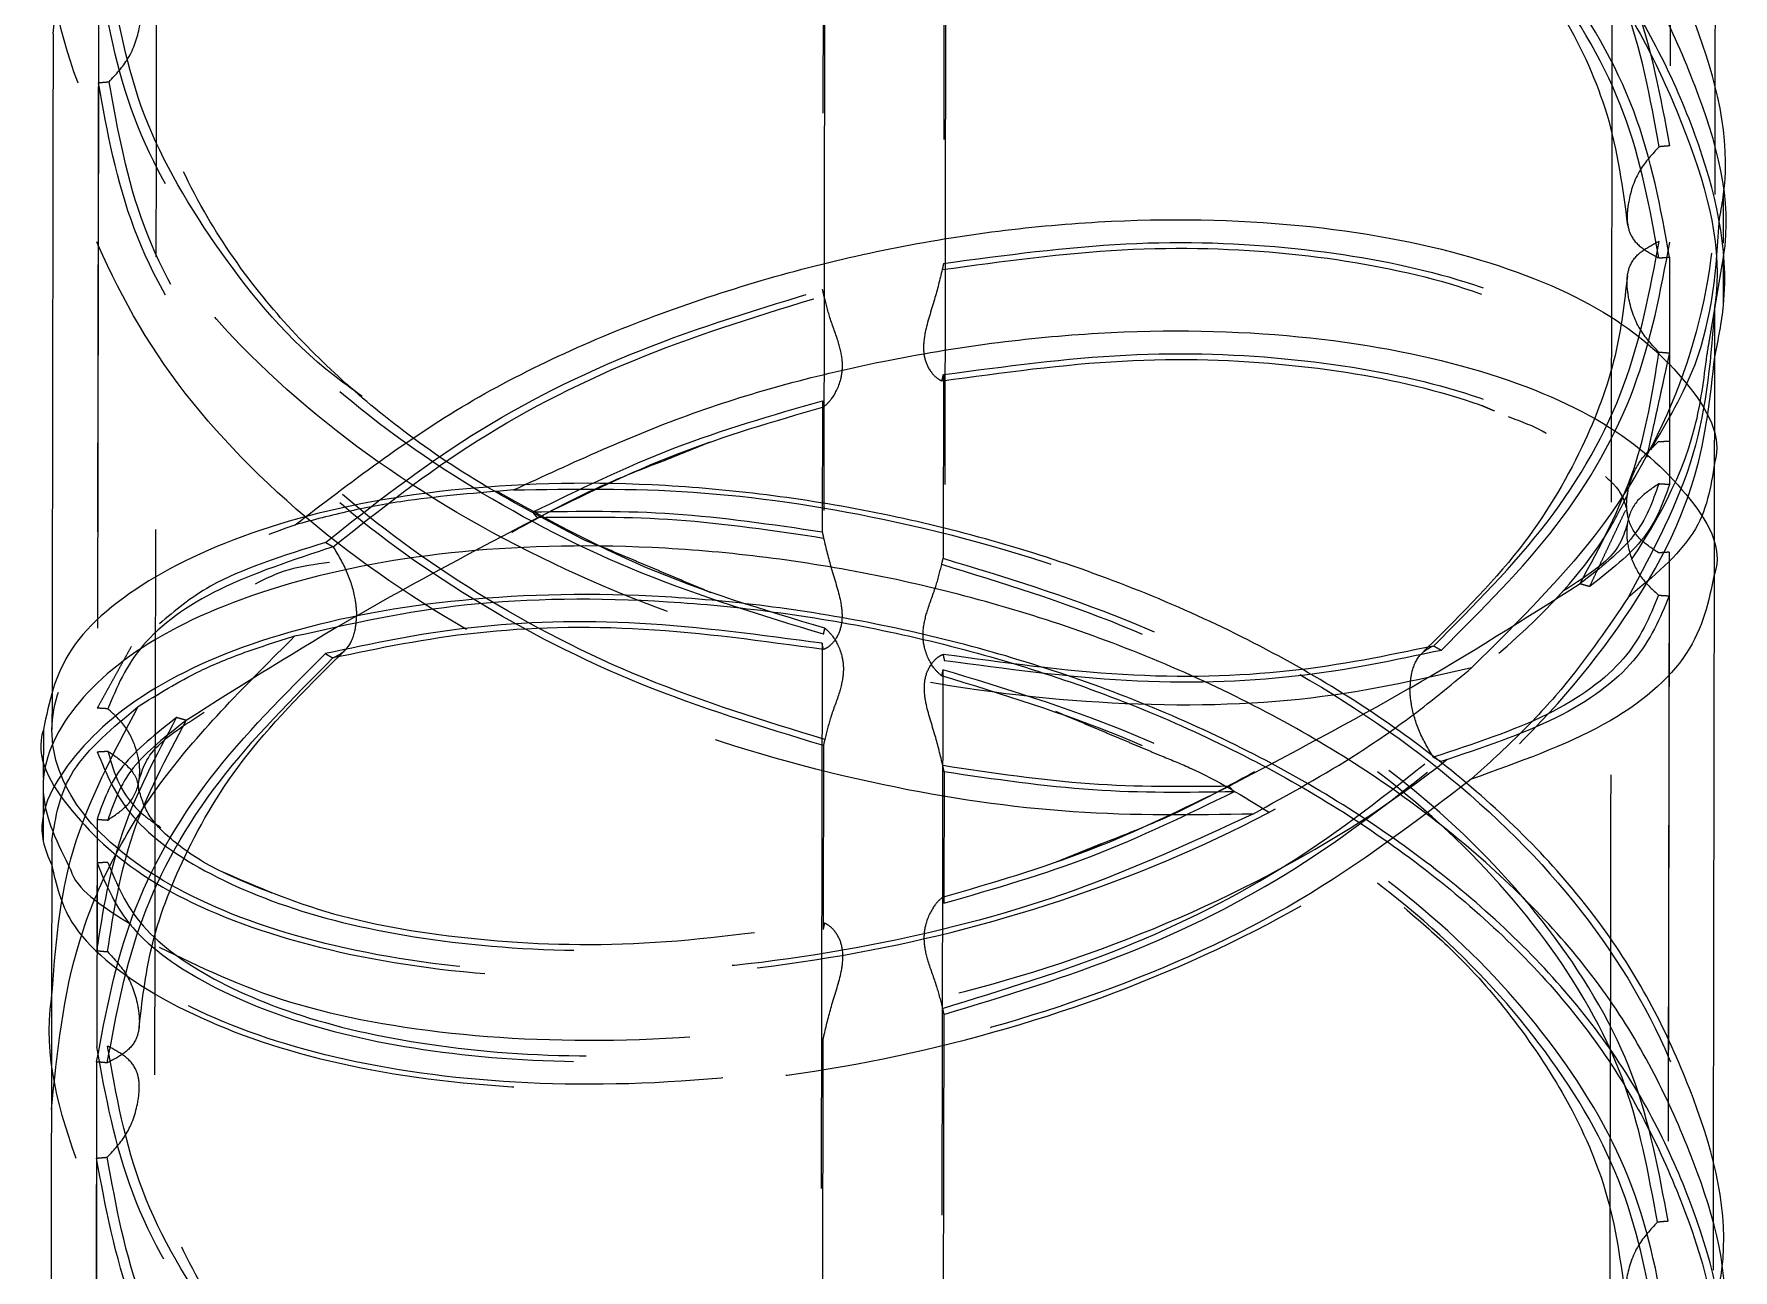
# Model space of a CAD drawing. Header units: millimetres. Extents: x 11 to 421, y 5 to 275.
# Drawn here: x 154.233 to 158.188, y 88.009 to 90.887 of the extents above; entities that cross this region are included whole.
import ezdxf

# ---------------------------------------------------------------- set-up
doc = ezdxf.new("R2010")
doc.units = ezdxf.units.MM
doc.linetypes.add('HIDDEN', pattern=[1.905, 1.27, -0.635])

msp = doc.modelspace()

# ---------------------------------------------------------------- linework, layer by layer
at = {"color": 7, "linetype": 'HIDDEN', "lineweight": 0}
for p, q in [((158.0437, 92.1846), (158.0412, 90.6265)), ((158.0438, 92.083), (158.0411, 90.4025)), ((156.0715, 91.9725), (156.0687, 90.292)), ((156.3528, 91.911), (156.3503, 90.3529)), ((156.355, 91.1081), (156.3522, 89.4276)), ((156.0734, 91.0472), (156.0709, 89.4891)), ((154.3826, 90.9976), (154.3799, 89.3171)), ((154.3825, 90.7736), (154.38, 89.2155)), ((158.0408, 90.3675), (158.0401, 89.9392)), ((158.0407, 90.1435), (158.0402, 89.8376)), ((156.3499, 90.0939), (156.3492, 89.6656)), ((156.0683, 90.033), (156.0678, 89.7271)), ((158.0396, 89.6802), (158.0371, 88.1221)), ((158.0397, 89.5786), (158.037, 87.8981)), ((156.0674, 89.4681), (156.0646, 87.7876)), ((156.3487, 89.4066), (156.3462, 87.8485)), ((156.0704, 89.23), (156.0697, 88.8018)), ((156.3518, 89.1685), (156.3513, 88.8627)), ((154.3794, 89.0581), (154.3789, 88.7522)), ((154.3795, 88.9565), (154.3788, 88.5282)), ((156.3509, 88.6037), (156.3481, 86.9231)), ((156.0693, 88.5428), (156.0668, 86.9846)), ((154.3785, 88.4932), (154.3758, 86.8127)), ((154.3784, 88.2692), (154.3759, 86.711))]:
    msp.add_line(p, q, dxfattribs=at)
for points in [[(154.4706, 61.7929), (154.5338, 100.5951)], [(157.9221, 100.5916), (157.8589, 61.7894)], [(154.3825, 90.7736), (154.4073, 90.7757)], [(158.0412, 90.6265), (158.0164, 90.6244)], [(156.3503, 90.3529), (156.3471, 90.3383)], [(158.0159, 90.3654), (158.0408, 90.3675)], [(158.1379, 90.2), (158.1659, 90.3664)], [(156.0719, 90.2779), (156.0687, 90.292)], [(157.9878, 89.9016), (158.0407, 90.1435)], [(158.0407, 90.1435), (158.0158, 90.1456)], [(156.3467, 90.0793), (156.3499, 90.0939)], [(156.0683, 90.033), (156.0715, 90.0189)], [(157.6024, 90.0224), (157.6326, 90.0096)], [(155.7003, 89.8941), (155.8053, 89.9366)], [(158.0152, 89.9377), (158.0401, 89.9392)], [(158.0402, 89.8376), (158.0153, 89.8392)], [(155.4047, 89.7605), (155.3936, 89.7735)], [(157.8548, 89.6007), (157.9384, 89.7783)], [(156.0678, 89.7271), (156.071, 89.7125)], [(154.9115, 89.7031), (154.9291, 89.6929)], [(155.809, 89.5858), (155.5646, 89.6887)], [(158.0396, 89.6802), (158.0148, 89.6787)], [(156.346, 89.6516), (156.3492, 89.6656)], [(157.8324, 89.6071), (157.8548, 89.6007)], [(158.0149, 89.5802), (158.0397, 89.5786)], [(156.0709, 89.4891), (156.074, 89.5031)], [(154.4594, 89.461), (154.3799, 89.3171)], [(154.911, 89.4441), (154.9287, 89.4339)], [(156.0706, 89.4535), (156.0674, 89.4681)], [(156.349, 89.4422), (156.3522, 89.4276)], [(157.5086, 89.4516), (157.4909, 89.4618)], [(156.3487, 89.4066), (156.3456, 89.3925)], [(154.2746, 89.3234), (154.2745, 89.2671)], [(154.4047, 89.3155), (154.3799, 89.3171)], [(154.5872, 89.2886), (154.5648, 89.295)], [(156.6106, 89.3099), (156.855, 89.2069)], [(156.0736, 89.2441), (156.0704, 89.23)], [(154.38, 89.2155), (154.4048, 89.217)], [(157.5081, 89.1926), (157.4905, 89.2028)], [(156.3518, 89.1685), (156.3486, 89.1832)], [(157.0149, 89.1352), (157.026, 89.1222)], [(154.3794, 89.0581), (154.4043, 89.0565)], [(156.7193, 89.0016), (156.6143, 88.9591)], [(154.4044, 88.958), (154.3795, 88.9565)], [(156.3513, 88.8627), (156.3481, 88.8768)], [(156.0729, 88.8164), (156.0697, 88.8018)], [(154.3789, 88.7522), (154.4038, 88.75)], [(156.3477, 88.6177), (156.3509, 88.6037)], [(156.0693, 88.5428), (156.0725, 88.5574)], [(154.4033, 88.491), (154.3785, 88.4932)], [(154.3784, 88.2692), (154.4032, 88.2713)], [(158.0371, 88.1221), (158.0123, 88.12)]]:
    msp.add_open_spline(points, degree=1, dxfattribs=at)
at = {"color": 7, "linetype": 'Continuous', "lineweight": 15}
for points, knots in [([(158.157, 90.4576), (158.1605, 90.4766), (158.1888, 90.6278), (158.1138, 90.9154), (157.9265, 91.2952), (157.6097, 91.6368), (157.2012, 91.9232), (156.7243, 92.1423), (156.2127, 92.2862), (155.701, 92.3522), (155.2244, 92.3428), (154.8144, 92.2659), (154.5023, 92.1337), (154.2976, 91.9628), (154.2718, 91.8355), (154.259, 91.772)], [0, 0, 0, 0, 0.011837, 0.094219, 0.176597, 0.258972, 0.341347, 0.423725, 0.506107, 0.588497, 0.670896, 0.753306, 0.835717, 0.918116, 1, 1, 1, 1]), ([(158.1659, 90.3664), (158.166, 90.3672), (158.1886, 90.5003), (158.1113, 90.7696), (157.9269, 91.1493), (157.6094, 91.491), (157.201, 91.7774), (156.724, 91.9965), (156.2125, 92.1404), (155.7008, 92.2064), (155.224, 92.197), (154.8147, 92.1201), (154.5, 91.9879), (154.3048, 91.8169), (154.2305, 91.6272), (154.292, 91.5052), (154.3219, 91.4457)], [0, 0, 0, 0, 0.0004684, 0.0776356, 0.1547983, 0.2319586, 0.3091191, 0.3862818, 0.4634489, 0.5406227, 0.6178053, 0.694999, 0.7721926, 0.8493752, 0.926549, 1, 1, 1, 1]), ([(158.1459, 90.1355), (158.154, 90.1755), (158.1889, 90.3476), (158.1153, 90.6563), (157.9256, 91.0362), (157.6095, 91.3778), (157.2007, 91.6642), (156.7239, 91.8833), (156.2123, 92.0272), (155.7007, 92.0932), (155.2237, 92.0838), (154.8148, 92.0069), (154.4986, 91.8746), (154.309, 91.7038), (154.2353, 91.5557), (154.2701, 91.4744), (154.2781, 91.4557)], [0, 0, 0, 0, 0.024014, 0.10337, 0.182721, 0.262069, 0.341418, 0.420769, 0.500125, 0.579487, 0.658859, 0.738241, 0.817624, 0.896996, 0.976358, 1, 1, 1, 1]), ([(154.8444, 91.9895), (154.9729, 92.0184), (155.2297, 92.0761), (155.707, 92.0812), (156.212, 92.0157), (156.7187, 91.872), (157.1906, 91.6541), (157.595, 91.3695), (157.9088, 91.0303), (158.0929, 90.6534), (158.1655, 90.3865), (158.146, 90.2546), (158.1459, 90.2541)], [0, 0, 0, 0, 0.111097, 0.222177, 0.333245, 0.444304, 0.555356, 0.666404, 0.777453, 0.888505, 0.999563, 1, 1, 1, 1]), ([(154.2774, 90.887), (154.2906, 91.0187), (154.3171, 91.2827), (154.5147, 91.6625), (154.7345, 91.8805), (154.8444, 91.9895)], [0, 0, 0, 0, 0.332419, 0.666186, 1, 1, 1, 1]), ([(158.1664, 90.3998), (158.1664, 90.4187), (158.1664, 90.4564), (158.1665, 90.4941), (158.1665, 90.513)], [0, 0, 0, 0, 0.499989, 1, 1, 1, 1]), ([(154.8407, 89.7441), (154.9693, 89.8426), (155.2264, 90.0396), (155.704, 90.2534), (156.2094, 90.3966), (156.7164, 90.4616), (157.1887, 90.4523), (157.5933, 90.3763), (157.9075, 90.2457), (158.0919, 90.0774), (158.1648, 89.95), (158.1454, 89.8878), (158.1453, 89.8876)], [0, 0, 0, 0, 0.1111, 0.222183, 0.333254, 0.444315, 0.55537, 0.666421, 0.777473, 0.888528, 0.999589, 1, 1, 1, 1]), ([(158.1661, 90.2541), (158.1661, 90.2729), (158.1662, 90.3106), (158.1663, 90.3484), (158.1663, 90.3672)], [0, 0, 0, 0, 0.499989, 1, 1, 1, 1]), ([(155.3492, 89.8253), (155.4867, 89.8888), (155.7617, 90.0158), (156.2301, 90.1393), (156.7157, 90.2028), (157.1883, 90.1932), (157.5928, 90.1173), (157.9074, 89.9867), (158.0903, 89.8184), (158.167, 89.6909), (158.1449, 89.6288), (158.1448, 89.6286)], [0, 0, 0, 0, 0.11337, 0.226694, 0.3555, 0.484299, 0.613094, 0.741889, 0.870688, 0.999495, 1, 1, 1, 1]), ([(158.1529, 87.9531), (158.1564, 87.9721), (158.1847, 88.1234), (158.1097, 88.411), (157.9224, 88.7907), (157.6057, 89.1324), (157.1971, 89.4188), (156.7202, 89.6379), (156.2087, 89.7818), (155.697, 89.8478), (155.2203, 89.8384), (154.8103, 89.7615), (154.4982, 89.6293), (154.2935, 89.4584), (154.2678, 89.3311), (154.2549, 89.2676)], [0, 0, 0, 0, 0.011837, 0.094219, 0.176597, 0.258972, 0.341347, 0.423725, 0.506107, 0.588497, 0.670896, 0.753306, 0.835717, 0.918116, 1, 1, 1, 1]), ([(155.5646, 89.6887), (155.5411, 89.6972), (155.5169, 89.706), (155.4954, 89.7181), (155.4947, 89.7185)], [0, 0, 0, 0, 0.968172, 1, 1, 1, 1]), ([(158.1618, 87.8619), (158.1619, 87.8627), (158.1844, 87.9959), (158.1072, 88.2652), (157.9228, 88.6449), (157.6053, 88.9866), (157.1969, 89.273), (156.72, 89.4921), (156.2084, 89.636), (155.6968, 89.7019), (155.2199, 89.6926), (154.8106, 89.6157), (154.4959, 89.4834), (154.3007, 89.3125), (154.2265, 89.1228), (154.2879, 89.0008), (154.3179, 88.9413)], [0, 0, 0, 0, 0.000473, 0.07764, 0.154802, 0.231962, 0.309122, 0.386285, 0.463452, 0.540625, 0.617807, 0.695, 0.772194, 0.849376, 0.926549, 1, 1, 1, 1]), ([(154.9209, 89.6566), (154.8876, 89.6518), (154.8181, 89.6417), (154.7716, 89.6183), (154.7474, 89.6061)], [0, 0, 0, 0, 0.478378, 1, 1, 1, 1]), ([(158.1418, 87.6311), (158.1499, 87.671), (158.1849, 87.8432), (158.1112, 88.1519), (157.9215, 88.5318), (157.6054, 88.8734), (157.1966, 89.1598), (156.7198, 89.3789), (156.2082, 89.5228), (155.6966, 89.5887), (155.2196, 89.5794), (154.8107, 89.5025), (154.4945, 89.3702), (154.3049, 89.1994), (154.2313, 89.0513), (154.266, 88.97), (154.274, 88.9513)], [0, 0, 0, 0, 0.024014, 0.10337, 0.182721, 0.262069, 0.341418, 0.420769, 0.500125, 0.579487, 0.658859, 0.738242, 0.817624, 0.896996, 0.976358, 1, 1, 1, 1]), ([(154.8403, 89.4851), (154.9688, 89.514), (155.2257, 89.5717), (155.7029, 89.5768), (156.2079, 89.5113), (156.7146, 89.3676), (157.1865, 89.1497), (157.5909, 88.8651), (157.9047, 88.5259), (158.0888, 88.1489), (158.1614, 87.8822), (158.1419, 87.7502), (158.1418, 87.7496)], [0, 0, 0, 0, 0.111097, 0.222177, 0.333245, 0.444304, 0.555356, 0.666404, 0.777453, 0.888505, 0.999563, 1, 1, 1, 1]), ([(154.2733, 88.3826), (154.2865, 88.5143), (154.313, 88.7783), (154.5106, 89.158), (154.7304, 89.3761), (154.8403, 89.4851)], [0, 0, 0, 0, 0.3324189, 0.6661852, 1, 1, 1, 1]), ([(154.4752, 89.3208), (154.521, 89.3494), (154.5943, 89.3953), (154.7219, 89.4483), (154.8008, 89.4728), (154.8403, 89.4851)], [0, 0, 0, 0, 0.453025, 0.7254955, 1, 1, 1, 1]), ([(154.2737, 88.6416), (154.2825, 88.7579), (154.3, 88.9911), (154.4167, 89.2107), (154.4752, 89.3208)], [0, 0, 0, 0, 0.49878, 1, 1, 1, 1]), ([(154.2743, 89.0081), (154.283, 89.0635), (154.3003, 89.1745), (154.4168, 89.272), (154.4752, 89.3208)], [0, 0, 0, 0, 0.498779, 1, 1, 1, 1]), ([(154.2543, 89.1214), (154.2542, 89.1025), (154.2542, 89.0648), (154.2541, 89.027), (154.2541, 89.0082)], [0, 0, 0, 0, 0.500011, 1, 1, 1, 1]), ([(154.2735, 88.6416), (154.2734, 88.5984), (154.2733, 88.5121), (154.2731, 88.4258), (154.2731, 88.3826)], [0, 0, 0, 0, 0.500103, 1, 1, 1, 1])]:
    msp.add_open_spline(points, degree=3, knots=knots, dxfattribs=at)
at = {"color": 7, "linetype": 'HIDDEN', "lineweight": 0}
for points, knots in [([(155.3533, 92.3297), (155.4907, 92.332), (155.7654, 92.3364), (156.2336, 92.268), (156.7189, 92.1312), (157.1909, 91.9131), (157.596, 91.6285), (157.9069, 91.2894), (158.1021, 90.912), (158.1691, 90.5144), (158.1008, 90.118), (157.9105, 89.7376), (157.6897, 89.5196), (157.5793, 89.4106)], [0, 0, 0, 0, 0.081797, 0.163561, 0.256495, 0.349423, 0.44235, 0.535276, 0.628205, 0.721139, 0.814081, 0.907034, 1, 1, 1, 1]), ([(158.0412, 90.6265), (158.0203, 90.7409), (157.9785, 90.9695), (157.7904, 91.2929), (157.5221, 91.5858), (157.1789, 91.8355), (156.7831, 92.039), (156.4966, 92.1263), (156.3533, 92.1701)], [0, 0, 0, 0, 0.1667457, 0.3333968, 0.5000001, 0.6666032, 0.8332546, 1, 1, 1, 1]), ([(158.0164, 90.6244), (157.9958, 90.7378), (157.9547, 90.9644), (157.7691, 91.285), (157.5042, 91.5755), (157.1654, 91.8233), (156.7745, 92.0254), (156.4916, 92.1124), (156.3501, 92.156)], [0, 0, 0, 0, 0.166745, 0.333396, 0.5, 0.666604, 0.833255, 1, 1, 1, 1]), ([(158.0159, 90.3654), (157.9954, 90.4788), (157.9543, 90.7054), (157.7687, 91.026), (157.5038, 91.3165), (157.165, 91.5643), (156.7741, 91.7664), (156.4912, 91.8534), (156.3496, 91.897)], [0, 0, 0, 0, 0.166745, 0.333396, 0.5, 0.666604, 0.833255, 1, 1, 1, 1]), ([(158.0408, 90.3675), (158.0199, 90.4819), (157.978, 90.7105), (157.79, 91.0339), (157.5216, 91.3268), (157.1785, 91.5765), (156.7827, 91.7799), (156.4961, 91.8673), (156.3528, 91.911)], [0, 0, 0, 0, 0.166746, 0.333397, 0.5, 0.666603, 0.833254, 1, 1, 1, 1]), ([(157.4271, 91.3569), (157.4613, 91.3276), (157.5504, 91.2513), (157.6781, 91.1073), (157.8071, 90.9179), (157.9101, 90.6914), (157.9314, 90.5276), (157.9427, 90.4407)], [0, 0, 0, 0, 0.109408, 0.284952, 0.492621, 0.7308, 1, 1, 1, 1]), ([(157.5793, 89.4106), (157.4508, 89.3817), (157.1939, 89.324), (156.7167, 89.3189), (156.2117, 89.3844), (155.705, 89.5281), (155.2331, 89.746), (154.8287, 90.0306), (154.5149, 90.3698), (154.3308, 90.7467), (154.2582, 91.0136), (154.2777, 91.1455), (154.2778, 91.146)], [0, 0, 0, 0, 0.111097, 0.222177, 0.333245, 0.444304, 0.555356, 0.666404, 0.777453, 0.888505, 0.999563, 1, 1, 1, 1]), ([(156.0709, 89.4891), (155.9275, 89.5328), (155.641, 89.6202), (155.2452, 89.8236), (154.902, 90.0733), (154.6337, 90.3662), (154.4456, 90.6896), (154.4038, 90.9182), (154.3829, 91.0326)], [0, 0, 0, 0, 0.166746, 0.333397, 0.5, 0.666603, 0.833255, 1, 1, 1, 1]), ([(154.4073, 90.7757), (154.4234, 90.7929), (154.458, 90.83), (154.4788, 90.8949), (154.4839, 90.9485), (154.4741, 90.9862), (154.4495, 91.0125), (154.421, 91.0277), (154.4077, 91.0347)], [0, 0, 0, 0, 0.192997, 0.414918, 0.550735, 0.687188, 0.854969, 1, 1, 1, 1]), ([(154.9966, 90.0432), (154.9748, 90.0588), (154.8397, 90.1559), (154.6586, 90.3765), (154.4685, 90.6941), (154.428, 90.9211), (154.4077, 91.0347)], [0, 0, 0, 0, 0.0602101, 0.3733552, 0.6865896, 1, 1, 1, 1]), ([(155.4947, 89.7185), (155.4093, 89.7636), (155.2496, 89.8481), (155.0525, 89.9893), (154.8892, 90.1338), (154.745, 90.2925), (154.6168, 90.4823), (154.5136, 90.7086), (154.4922, 90.8725), (154.4809, 90.9594)], [0, 0, 0, 0, 0.14987, 0.280372, 0.392349, 0.512123, 0.653815, 0.816325, 1, 1, 1, 1]), ([(157.0704, 89.0704), (156.933, 89.0681), (156.6582, 89.0637), (156.1901, 89.1321), (155.7048, 89.2689), (155.2325, 89.487), (154.8284, 89.7716), (154.5141, 90.1108), (154.3316, 90.4876), (154.2551, 90.7547), (154.2773, 90.8865), (154.2774, 90.887)], [0, 0, 0, 0, 0.11337, 0.226694, 0.3555, 0.484299, 0.613094, 0.74189, 0.870688, 0.999495, 1, 1, 1, 1]), ([(156.0704, 89.23), (155.9271, 89.2738), (155.6406, 89.3612), (155.2448, 89.5646), (154.9016, 89.8143), (154.6333, 90.1072), (154.4452, 90.4306), (154.4034, 90.6592), (154.3825, 90.7736)], [0, 0, 0, 0, 0.166746, 0.333397, 0.5, 0.666603, 0.833254, 1, 1, 1, 1]), ([(156.0736, 89.2441), (155.9321, 89.2877), (155.6492, 89.3747), (155.2583, 89.5768), (154.9194, 89.8246), (154.6546, 90.1151), (154.469, 90.4357), (154.4279, 90.6623), (154.4073, 90.7757)], [0, 0, 0, 0, 0.1667448, 0.3333963, 0.5, 0.6666037, 0.8332549, 1, 1, 1, 1]), ([(158.0164, 90.6244), (158.0003, 90.6072), (157.9657, 90.5701), (157.9449, 90.5052), (157.9398, 90.4516), (157.9496, 90.4139), (157.9742, 90.3876), (158.0027, 90.3725), (158.0159, 90.3654)], [0, 0, 0, 0, 0.192997, 0.414917, 0.550735, 0.687188, 0.854968, 1, 1, 1, 1]), ([(157.9967, 89.9189), (158.0354, 89.9845), (158.1369, 90.1566), (158.1493, 90.3425), (158.157, 90.4576)], [0, 0, 0, 0, 0.3810895, 1, 1, 1, 1]), ([(156.3471, 90.3383), (156.4887, 90.3577), (156.7719, 90.3964), (157.1631, 90.3828), (157.5022, 90.3233), (157.7674, 90.2211), (157.9533, 90.089), (157.9946, 89.9881), (158.0152, 89.9377)], [0, 0, 0, 0, 0.166745, 0.333396, 0.5, 0.666604, 0.833255, 1, 1, 1, 1]), ([(156.3503, 90.3529), (156.4937, 90.3721), (156.7804, 90.4104), (157.1766, 90.3952), (157.52, 90.3336), (157.7887, 90.2288), (157.977, 90.0937), (158.0191, 89.9907), (158.0401, 89.9392)], [0, 0, 0, 0, 0.166746, 0.333397, 0.5, 0.666603, 0.833254, 1, 1, 1, 1]), ([(157.4909, 89.4618), (157.5845, 89.5556), (157.7718, 89.743), (157.9535, 90.0656), (157.9953, 90.2916), (158.0163, 90.4047)], [0, 0, 0, 0, 0.333482, 0.666784, 1, 1, 1, 1]), ([(157.5086, 89.4516), (157.6034, 89.5461), (157.7931, 89.735), (157.9773, 90.0604), (158.0198, 90.2885), (158.0411, 90.4025)], [0, 0, 0, 0, 0.333483, 0.666784, 1, 1, 1, 1]), ([(158.0158, 90.1456), (157.9998, 90.1629), (157.9653, 90.2001), (157.9447, 90.2651), (157.9397, 90.3188), (157.9497, 90.3564), (157.9744, 90.3825), (158.003, 90.3976), (158.0163, 90.4047)], [0, 0, 0, 0, 0.192993, 0.415242, 0.55103, 0.687443, 0.854991, 1, 1, 1, 1]), ([(156.3471, 90.3383), (156.3414, 90.315), (156.3293, 90.2649), (156.307, 90.2009), (156.3015, 90.1475), (156.3122, 90.1093), (156.3333, 90.0851), (156.3425, 90.0811), (156.3467, 90.0793)], [0, 0, 0, 0, 0.192995, 0.414918, 0.550729, 0.687182, 0.854969, 1, 1, 1, 1]), ([(157.9424, 90.3239), (157.9353, 90.2622), (157.9199, 90.1288), (157.8391, 89.9134), (157.6966, 89.6743), (157.5423, 89.5222), (157.4605, 89.4415)], [0, 0, 0, 0, 0.200739, 0.433698, 0.699689, 1, 1, 1, 1]), ([(154.9115, 89.7031), (155.0207, 89.7893), (155.2393, 89.9615), (155.6396, 90.1616), (155.9257, 90.2486), (156.0687, 90.292)], [0, 0, 0, 0, 0.333483, 0.666784, 1, 1, 1, 1]), ([(154.9291, 89.6929), (155.037, 89.7783), (155.2528, 89.9493), (155.6482, 90.148), (155.9307, 90.2346), (156.0719, 90.2779)], [0, 0, 0, 0, 0.333483, 0.666784, 1, 1, 1, 1]), ([(156.0715, 90.0189), (156.0771, 90.0237), (156.0893, 90.0338), (156.1116, 90.0739), (156.1171, 90.1215), (156.1063, 90.1711), (156.0853, 90.2239), (156.0761, 90.2608), (156.0719, 90.2779)], [0, 0, 0, 0, 0.19299, 0.415247, 0.551029, 0.68745, 0.854995, 1, 1, 1, 1]), ([(158.1459, 90.2541), (158.1371, 90.1378), (158.1196, 89.9046), (158.0029, 89.685), (157.9444, 89.5749)], [0, 0, 0, 0, 0.49878, 1, 1, 1, 1]), ([(154.274, 88.9513), (154.2842, 88.9066), (154.309, 88.7981), (154.5, 88.6442), (154.8105, 88.5111), (155.2212, 88.4333), (155.6979, 88.4228), (156.2099, 88.4876), (156.722, 88.6303), (157.1989, 88.8484), (157.6097, 89.1341), (157.9203, 89.4754), (158.1111, 89.8163), (158.1358, 90.0425), (158.1459, 90.1355)], [0, 0, 0, 0, 0.061583, 0.149294, 0.237003, 0.324711, 0.412422, 0.500138, 0.587861, 0.675595, 0.763341, 0.851087, 0.938821, 1, 1, 1, 1]), ([(154.5241, 88.7605), (154.6184, 88.7147), (154.8094, 88.6218), (155.2226, 88.547), (155.6978, 88.5358), (156.2102, 88.6008), (156.7222, 88.7435), (157.1989, 88.9617), (157.6104, 89.2473), (157.9186, 89.5888), (158.097, 89.8939), (158.1206, 90.0828), (158.1276, 90.1387)], [0, 0, 0, 0, 0.103827, 0.210233, 0.316642, 0.423058, 0.529482, 0.635919, 0.742371, 0.848823, 0.95526, 1, 1, 1, 1]), ([(156.3467, 90.0793), (156.4883, 90.0987), (156.7714, 90.1374), (157.1626, 90.1238), (157.5018, 90.0643), (157.767, 89.9621), (157.9529, 89.83), (157.9942, 89.7291), (158.0148, 89.6787)], [0, 0, 0, 0, 0.166745, 0.333396, 0.5, 0.666604, 0.833255, 1, 1, 1, 1]), ([(156.3499, 90.0939), (156.4933, 90.1131), (156.78, 90.1514), (157.1761, 90.1362), (157.5196, 90.0746), (157.7882, 89.9698), (157.9766, 89.8347), (158.0186, 89.7317), (158.0396, 89.6802)], [0, 0, 0, 0, 0.166745, 0.333397, 0.5, 0.666603, 0.833254, 1, 1, 1, 1]), ([(157.8324, 89.6071), (157.8791, 89.6944), (157.9723, 89.8689), (158.0013, 90.0534), (158.0158, 90.1456)], [0, 0, 0, 0, 0.5004086, 1, 1, 1, 1]), ([(155.3936, 89.7735), (155.5017, 89.8262), (155.7176, 89.9316), (155.9515, 89.9992), (156.0683, 90.033)], [0, 0, 0, 0, 0.500411, 1, 1, 1, 1]), ([(155.4047, 89.7605), (155.5115, 89.8129), (155.7249, 89.9178), (155.956, 89.9852), (156.0715, 90.0189)], [0, 0, 0, 0, 0.500409, 1, 1, 1, 1]), ([(157.6649, 89.996), (157.6959, 89.9845), (157.7302, 89.972), (157.7516, 89.9584), (157.7536, 89.9572)], [0, 0, 0, 0, 0.9086465, 1, 1, 1, 1]), ([(158.0148, 89.6787), (157.9988, 89.6894), (157.9643, 89.7126), (157.9437, 89.7518), (157.9387, 89.7992), (157.9487, 89.8493), (157.9734, 89.9), (158.002, 89.9258), (158.0152, 89.9377)], [0, 0, 0, 0, 0.192995, 0.414918, 0.550729, 0.687182, 0.854969, 1, 1, 1, 1]), ([(155.3451, 89.7272), (155.4176, 89.7667), (155.5311, 89.8287), (155.6553, 89.8767), (155.7003, 89.8941)], [0, 0, 0, 0, 0.637923, 1, 1, 1, 1]), ([(158.1453, 89.8876), (158.1367, 89.8322), (158.1193, 89.7212), (158.0028, 89.6237), (157.9444, 89.5749)], [0, 0, 0, 0, 0.498845, 1, 1, 1, 1]), ([(158.0153, 89.8392), (158.0009, 89.7979), (157.9721, 89.7153), (157.879, 89.6432), (157.8324, 89.6071)], [0, 0, 0, 0, 0.499591, 1, 1, 1, 1]), ([(158.0402, 89.8376), (158.0255, 89.7955), (157.9962, 89.7112), (157.9019, 89.6375), (157.8548, 89.6007)], [0, 0, 0, 0, 0.49959, 1, 1, 1, 1]), ([(157.8913, 89.8567), (157.9002, 89.8483), (157.9324, 89.8184), (157.9383, 89.7892), (157.9426, 89.7682)], [0, 0, 0, 0, 0.279773, 1, 1, 1, 1]), ([(158.0153, 89.8392), (157.9993, 89.8285), (157.9647, 89.8054), (157.9439, 89.7662), (157.9387, 89.7188), (157.9486, 89.6686), (157.9732, 89.6179), (158.0017, 89.5922), (158.0149, 89.5802)], [0, 0, 0, 0, 0.192996, 0.415246, 0.551028, 0.68745, 0.854994, 1, 1, 1, 1]), ([(154.2549, 89.2676), (154.2548, 89.2672), (154.2324, 89.2041), (154.3098, 89.0742), (154.4946, 88.9032), (154.8125, 88.7701), (155.2212, 88.6923), (155.6984, 88.6818), (156.2105, 88.7465), (156.7219, 88.8894), (157.2013, 89.107), (157.6027, 89.3949), (157.8568, 89.6396), (157.9317, 89.7921), (157.9444, 89.8181)], [0, 0, 0, 0, 0.0006007, 0.0985246, 0.1964427, 0.2943581, 0.3922733, 0.4901914, 0.5881153, 0.6860475, 0.7839909, 0.8819484, 0.9799059, 1, 1, 1, 1]), ([(155.3492, 89.8253), (155.2659, 89.8184), (155.1325, 89.8074), (154.9657, 89.7771), (154.8825, 89.7551), (154.8407, 89.7441)], [0, 0, 0, 0, 0.453025, 0.725496, 1, 1, 1, 1]), ([(156.074, 89.5031), (155.9316, 89.5458), (155.6629, 89.6262), (155.4234, 89.7589), (155.3108, 89.8213)], [0, 0, 0, 0, 0.529825, 1, 1, 1, 1]), ([(155.3492, 89.8253), (155.4866, 89.8276), (155.7614, 89.832), (156.2295, 89.7636), (156.7149, 89.6268), (157.1869, 89.4086), (157.5919, 89.1241), (157.9028, 88.785), (158.098, 88.4076), (158.165, 88.01), (158.0967, 87.6135), (157.9064, 87.2332), (157.6856, 87.0152), (157.5752, 86.9062)], [0, 0, 0, 0, 0.081797, 0.163561, 0.256495, 0.349424, 0.44235, 0.535276, 0.628205, 0.721139, 0.814081, 0.907034, 1, 1, 1, 1]), ([(154.9834, 89.5318), (154.9837, 89.532), (155.12, 89.6107), (155.2625, 89.6857), (155.4047, 89.7605)], [0, 0, 0, 0, 0.002077, 1, 1, 1, 1]), ([(156.0678, 89.7271), (155.951, 89.7442), (155.7174, 89.7783), (155.5016, 89.7751), (155.3936, 89.7735)], [0, 0, 0, 0, 0.49959, 1, 1, 1, 1]), ([(156.071, 89.7125), (155.9556, 89.7297), (155.7246, 89.7642), (155.5114, 89.7617), (155.4047, 89.7605)], [0, 0, 0, 0, 0.4995914, 1, 1, 1, 1]), ([(157.0704, 89.0704), (156.9329, 89.0069), (156.6579, 88.8799), (156.1895, 88.7564), (155.7038, 88.6929), (155.2315, 88.7024), (154.8261, 88.7784), (154.5148, 88.9089), (154.3193, 89.0777), (154.252, 89.2666), (154.3199, 89.4543), (154.5099, 89.6259), (154.7304, 89.7047), (154.8407, 89.7441)], [0, 0, 0, 0, 0.081797, 0.16356, 0.256495, 0.349423, 0.44235, 0.535276, 0.628204, 0.721139, 0.814081, 0.907034, 1, 1, 1, 1]), ([(157.9425, 89.7481), (157.9344, 89.7198), (157.9204, 89.6715), (157.8287, 89.6125), (157.7908, 89.5881)], [0, 0, 0, 0, 0.587132, 1, 1, 1, 1]), ([(154.9291, 89.6929), (154.8356, 89.662), (154.6485, 89.6004), (154.4671, 89.4663), (154.4255, 89.3657), (154.4047, 89.3155)], [0, 0, 0, 0, 0.333483, 0.666784, 1, 1, 1, 1]), ([(154.9115, 89.7031), (154.8135, 89.6722), (154.6509, 89.6209), (154.5605, 89.5439), (154.5246, 89.5132)], [0, 0, 0, 0, 0.6021144, 1, 1, 1, 1]), ([(154.9291, 89.6929), (154.9408, 89.6732), (154.964, 89.6339), (154.9802, 89.5775), (154.9834, 89.5447), (154.9834, 89.5321), (154.9834, 89.5318)], [0, 0, 0, 0, 0.373017, 0.746052, 0.993396, 1, 1, 1, 1]), ([(156.071, 89.7125), (156.0766, 89.6892), (156.0887, 89.6391), (156.1108, 89.575), (156.1161, 89.5215), (156.1052, 89.4834), (156.084, 89.4592), (156.0748, 89.4553), (156.0706, 89.4535)], [0, 0, 0, 0, 0.192993, 0.415241, 0.551029, 0.687442, 0.854991, 1, 1, 1, 1]), ([(156.3456, 89.3925), (156.34, 89.3973), (156.3279, 89.4074), (156.3057, 89.4475), (156.3004, 89.4951), (156.3113, 89.5447), (156.3325, 89.5975), (156.3417, 89.6344), (156.346, 89.6516)], [0, 0, 0, 0, 0.19299, 0.414918, 0.550736, 0.687188, 0.854968, 1, 1, 1, 1]), ([(158.0123, 88.12), (157.9917, 88.2334), (157.9506, 88.46), (157.765, 88.7806), (157.5002, 89.0711), (157.1613, 89.3189), (156.7704, 89.521), (156.4875, 89.608), (156.346, 89.6516)], [0, 0, 0, 0, 0.166745, 0.333396, 0.5, 0.666604, 0.833255, 1, 1, 1, 1]), ([(158.0371, 88.1221), (158.0162, 88.2365), (157.9744, 88.4651), (157.7863, 88.7885), (157.518, 89.0814), (157.1748, 89.3311), (156.779, 89.5345), (156.4925, 89.6219), (156.3492, 89.6656)], [0, 0, 0, 0, 0.166745, 0.333397, 0.5, 0.666603, 0.833254, 1, 1, 1, 1]), ([(157.4362, 89.3639), (157.4365, 89.3641), (157.5728, 89.4427), (157.7027, 89.525), (157.8324, 89.6071)], [0, 0, 0, 0, 0.002077, 1, 1, 1, 1]), ([(158.1448, 89.6286), (158.1318, 89.5661), (158.1055, 89.4411), (157.9082, 89.2698), (157.6886, 89.191), (157.5789, 89.1516)], [0, 0, 0, 0, 0.332419, 0.666185, 1, 1, 1, 1]), ([(158.0149, 89.5802), (157.9941, 89.5299), (157.9525, 89.4294), (157.7711, 89.2953), (157.584, 89.2336), (157.4905, 89.2028)], [0, 0, 0, 0, 0.3332157, 0.6665174, 1, 1, 1, 1]), ([(158.0397, 89.5786), (158.0186, 89.5273), (157.9762, 89.4246), (157.7924, 89.2875), (157.6029, 89.2242), (157.5081, 89.1926)], [0, 0, 0, 0, 0.333216, 0.666517, 1, 1, 1, 1]), ([(157.9444, 89.5749), (157.8986, 89.5072), (157.8251, 89.3989), (157.6974, 89.2591), (157.6185, 89.1875), (157.5789, 89.1516)], [0, 0, 0, 0, 0.453025, 0.725496, 1, 1, 1, 1]), ([(154.9834, 89.5318), (154.9831, 89.5316), (154.8468, 89.4529), (154.7169, 89.3707), (154.5872, 89.2886)], [0, 0, 0, 0, 0.002077, 1, 1, 1, 1]), ([(156.0674, 89.4681), (155.9244, 89.4874), (155.6385, 89.5258), (155.2385, 89.514), (155.0202, 89.4674), (154.911, 89.4441)], [0, 0, 0, 0, 0.333216, 0.666517, 1, 1, 1, 1]), ([(154.9287, 89.4339), (154.9404, 89.44), (154.9637, 89.4523), (154.98, 89.4899), (154.9834, 89.5189), (154.9834, 89.5315), (154.9834, 89.5318)], [0, 0, 0, 0, 0.373034, 0.746058, 0.993396, 1, 1, 1, 1]), ([(156.0706, 89.4535), (155.9294, 89.473), (155.6471, 89.5119), (155.2521, 89.5015), (155.0365, 89.4564), (154.9287, 89.4339)], [0, 0, 0, 0, 0.333216, 0.666518, 1, 1, 1, 1]), ([(156.074, 89.5031), (156.0796, 89.4984), (156.0917, 89.4882), (156.1139, 89.4482), (156.1192, 89.4006), (156.1083, 89.351), (156.0871, 89.2982), (156.0779, 89.2613), (156.0736, 89.2441)], [0, 0, 0, 0, 0.192996, 0.414918, 0.550735, 0.687188, 0.854968, 1, 1, 1, 1]), ([(154.3785, 88.4932), (154.3998, 88.6072), (154.4423, 88.8353), (154.6265, 89.1606), (154.8162, 89.3496), (154.911, 89.4441)], [0, 0, 0, 0, 0.333216, 0.666517, 1, 1, 1, 1]), ([(154.4772, 88.5717), (154.4843, 88.6335), (154.4997, 88.7669), (154.5805, 88.9823), (154.723, 89.2214), (154.8773, 89.3735), (154.9591, 89.4541)], [0, 0, 0, 0, 0.200738, 0.433698, 0.699689, 1, 1, 1, 1]), ([(156.3486, 89.1832), (156.343, 89.2065), (156.3309, 89.2566), (156.3088, 89.3207), (156.3034, 89.3742), (156.3144, 89.4123), (156.3356, 89.4365), (156.3448, 89.4404), (156.349, 89.4422)], [0, 0, 0, 0, 0.192993, 0.415242, 0.55103, 0.687443, 0.854991, 1, 1, 1, 1]), ([(157.4909, 89.4618), (157.3831, 89.4393), (157.1675, 89.3941), (156.7725, 89.3838), (156.4902, 89.4227), (156.349, 89.4422)], [0, 0, 0, 0, 0.333482, 0.666784, 1, 1, 1, 1]), ([(157.5086, 89.4516), (157.3994, 89.4283), (157.1811, 89.3817), (156.7811, 89.3698), (156.4952, 89.4083), (156.3522, 89.4276)], [0, 0, 0, 0, 0.333483, 0.666784, 1, 1, 1, 1]), ([(157.4909, 89.4618), (157.4792, 89.4557), (157.4559, 89.4434), (157.4396, 89.4058), (157.4362, 89.3768), (157.4362, 89.3642), (157.4362, 89.3639)], [0, 0, 0, 0, 0.3730348, 0.7460572, 0.9933963, 1, 1, 1, 1]), ([(154.4033, 88.491), (154.4243, 88.604), (154.4661, 88.8301), (154.6478, 89.1527), (154.8351, 89.3401), (154.9287, 89.4339)], [0, 0, 0, 0, 0.333216, 0.666518, 1, 1, 1, 1]), ([(158.0367, 87.8631), (158.0158, 87.9774), (157.974, 88.2061), (157.7859, 88.5295), (157.5176, 88.8224), (157.1744, 89.0721), (156.7786, 89.2755), (156.4921, 89.3629), (156.3487, 89.4066)], [0, 0, 0, 0, 0.166745, 0.333397, 0.5, 0.666603, 0.833254, 1, 1, 1, 1]), ([(157.0704, 89.0704), (157.1538, 89.1163), (157.2873, 89.1898), (157.4542, 89.3069), (157.5375, 89.3759), (157.5793, 89.4106)], [0, 0, 0, 0, 0.453025, 0.725496, 1, 1, 1, 1]), ([(158.0118, 87.861), (157.9913, 87.9743), (157.9502, 88.201), (157.7646, 88.5216), (157.4997, 88.8121), (157.1609, 89.0599), (156.77, 89.262), (156.4871, 89.349), (156.3456, 89.3925)], [0, 0, 0, 0, 0.166745, 0.333397, 0.5, 0.666604, 0.833255, 1, 1, 1, 1]), ([(157.4362, 89.3639), (157.4359, 89.3637), (157.2996, 89.285), (157.1571, 89.21), (157.0149, 89.1352)], [0, 0, 0, 0, 0.002077, 1, 1, 1, 1]), ([(157.4905, 89.2028), (157.4788, 89.2225), (157.4556, 89.2617), (157.4394, 89.3182), (157.4362, 89.351), (157.4362, 89.3636), (157.4362, 89.3639)], [0, 0, 0, 0, 0.373017, 0.746052, 0.993396, 1, 1, 1, 1]), ([(154.3789, 88.7522), (154.3937, 88.8451), (154.4232, 89.0312), (154.5176, 89.207), (154.5648, 89.295)], [0, 0, 0, 0, 0.49959, 1, 1, 1, 1]), ([(154.5648, 89.295), (154.5177, 89.2581), (154.4234, 89.1845), (154.3941, 89.1002), (154.3794, 89.0581)], [0, 0, 0, 0, 0.500411, 1, 1, 1, 1]), ([(154.4038, 88.75), (154.4183, 88.8422), (154.4473, 89.0268), (154.5405, 89.2013), (154.5872, 89.2886)], [0, 0, 0, 0, 0.499591, 1, 1, 1, 1]), ([(154.4043, 89.0565), (154.4203, 89.0672), (154.4549, 89.0903), (154.4757, 89.1295), (154.4809, 89.1769), (154.471, 89.2271), (154.4464, 89.2778), (154.4179, 89.3035), (154.4047, 89.3155)], [0, 0, 0, 0, 0.19299, 0.415247, 0.551029, 0.68745, 0.854995, 1, 1, 1, 1]), ([(154.5872, 89.2886), (154.5406, 89.2525), (154.4475, 89.1804), (154.4187, 89.0978), (154.4043, 89.0565)], [0, 0, 0, 0, 0.500409, 1, 1, 1, 1]), ([(154.4771, 89.1476), (154.4852, 89.1759), (154.4992, 89.2242), (154.5909, 89.2832), (154.6288, 89.3076)], [0, 0, 0, 0, 0.587131, 1, 1, 1, 1]), ([(154.38, 89.2155), (154.401, 89.164), (154.443, 89.061), (154.6314, 88.9259), (154.9, 88.8211), (155.2434, 88.7595), (155.6396, 88.7443), (155.9263, 88.7826), (156.0697, 88.8018)], [0, 0, 0, 0, 0.166746, 0.333397, 0.5, 0.666603, 0.833254, 1, 1, 1, 1]), ([(154.4048, 89.217), (154.4206, 89.2061), (154.4546, 89.1826), (154.4745, 89.1523), (154.4761, 89.1269), (154.4764, 89.123)], [0, 0, 0, 0, 0.42468, 0.913018, 1, 1, 1, 1]), ([(154.4048, 89.217), (154.4193, 89.1652), (154.4372, 89.1016), (154.514, 89.0488), (154.5283, 89.039)], [0, 0, 0, 0, 0.813591, 1, 1, 1, 1]), ([(156.3477, 88.6177), (156.4889, 88.661), (156.7714, 88.7476), (157.1668, 88.9464), (157.3826, 89.1173), (157.4905, 89.2028)], [0, 0, 0, 0, 0.333216, 0.666517, 1, 1, 1, 1]), ([(156.855, 89.2069), (156.8778, 89.1977), (156.9687, 89.1609), (157.0488, 89.1114), (157.1088, 89.0744)], [0, 0, 0, 0, 0.2514061, 1, 1, 1, 1]), ([(157.0149, 89.1352), (156.9082, 89.134), (156.695, 89.1315), (156.464, 89.166), (156.3486, 89.1832)], [0, 0, 0, 0, 0.500409, 1, 1, 1, 1]), ([(156.3509, 88.6037), (156.4939, 88.6471), (156.78, 88.7341), (157.1803, 88.9342), (157.3989, 89.1064), (157.5081, 89.1926)], [0, 0, 0, 0, 0.333216, 0.666517, 1, 1, 1, 1]), ([(157.026, 89.1222), (156.918, 89.1206), (156.7022, 89.1174), (156.4686, 89.1515), (156.3518, 89.1685)], [0, 0, 0, 0, 0.50041, 1, 1, 1, 1]), ([(157.0745, 89.1685), (157.002, 89.129), (156.8885, 89.067), (156.7642, 89.019), (156.7193, 89.0016)], [0, 0, 0, 0, 0.637924, 1, 1, 1, 1]), ([(157.5789, 89.1516), (157.4503, 89.0531), (157.1932, 88.8561), (156.7156, 88.6423), (156.2102, 88.4991), (155.7032, 88.4341), (155.2309, 88.4434), (154.8263, 88.5194), (154.5121, 88.65), (154.3277, 88.8183), (154.2548, 88.9457), (154.2742, 89.0079), (154.2743, 89.0081)], [0, 0, 0, 0, 0.111097, 0.222177, 0.333245, 0.444304, 0.555356, 0.666404, 0.777453, 0.888505, 0.999563, 1, 1, 1, 1]), ([(154.787, 88.8861), (154.7466, 88.9021), (154.6554, 88.9383), (154.5624, 88.9994), (154.4954, 89.0643), (154.4831, 89.1064), (154.477, 89.1275)], [0, 0, 0, 0, 0.21011, 0.474461, 0.73758, 1, 1, 1, 1]), ([(156.3481, 88.8768), (156.4636, 88.9105), (156.6947, 88.9779), (156.9081, 89.0827), (157.0149, 89.1352)], [0, 0, 0, 0, 0.499591, 1, 1, 1, 1]), ([(156.3513, 88.8627), (156.4681, 88.8965), (156.702, 88.9641), (156.9179, 89.0695), (157.026, 89.1222)], [0, 0, 0, 0, 0.49959, 1, 1, 1, 1]), ([(154.3179, 88.9413), (154.3189, 88.9383), (154.3346, 88.8908), (154.3988, 88.8508), (154.4589, 88.8134)], [0, 0, 0, 0, 0.063926, 1, 1, 1, 1]), ([(154.3795, 88.9565), (154.4005, 88.905), (154.4426, 88.802), (154.6309, 88.6669), (154.8996, 88.5621), (155.243, 88.5005), (155.6392, 88.4853), (155.9259, 88.5236), (156.0693, 88.5428)], [0, 0, 0, 0, 0.166745, 0.333397, 0.5, 0.666603, 0.833254, 1, 1, 1, 1]), ([(154.4044, 88.958), (154.425, 88.9076), (154.4663, 88.8067), (154.6522, 88.6746), (154.9174, 88.5724), (155.2565, 88.5129), (155.6477, 88.4992), (155.9309, 88.538), (156.0725, 88.5574)], [0, 0, 0, 0, 0.166745, 0.333396, 0.5, 0.666604, 0.833255, 1, 1, 1, 1]), ([(154.666, 88.9385), (154.7488, 88.9024), (154.9143, 88.83), (155.2579, 88.7722), (155.6479, 88.7582), (155.9312, 88.797), (156.0729, 88.8164)], [0, 0, 0, 0, 0.24985, 0.499806, 0.749833, 1, 1, 1, 1]), ([(156.3481, 88.8768), (156.3425, 88.872), (156.3303, 88.8619), (156.308, 88.8218), (156.3025, 88.7742), (156.3133, 88.7246), (156.3343, 88.6718), (156.3435, 88.6349), (156.3477, 88.6177)], [0, 0, 0, 0, 0.192996, 0.415246, 0.551028, 0.68745, 0.854994, 1, 1, 1, 1]), ([(157.423, 88.8525), (157.4572, 88.8232), (157.5463, 88.7469), (157.674, 88.6029), (157.803, 88.4135), (157.906, 88.187), (157.9273, 88.0232), (157.9387, 87.9363)], [0, 0, 0, 0, 0.109408, 0.284952, 0.492621, 0.730801, 1, 1, 1, 1]), ([(156.0725, 88.5574), (156.0781, 88.5807), (156.0903, 88.6307), (156.1126, 88.6948), (156.1181, 88.7482), (156.1074, 88.7864), (156.0863, 88.8106), (156.0771, 88.8146), (156.0729, 88.8164)], [0, 0, 0, 0, 0.192995, 0.414918, 0.550729, 0.687182, 0.854969, 1, 1, 1, 1]), ([(154.4038, 88.75), (154.4198, 88.7328), (154.4543, 88.6956), (154.4749, 88.6306), (154.4799, 88.5769), (154.4699, 88.5393), (154.4452, 88.5131), (154.4166, 88.498), (154.4033, 88.491)], [0, 0, 0, 0, 0.192993, 0.415241, 0.551029, 0.687442, 0.854991, 1, 1, 1, 1]), ([(157.5752, 86.9062), (157.4467, 86.8773), (157.1899, 86.8196), (156.7126, 86.8145), (156.2076, 86.88), (155.7009, 87.0237), (155.229, 87.2416), (154.8246, 87.5262), (154.5108, 87.8654), (154.3267, 88.2423), (154.2541, 88.5092), (154.2736, 88.6411), (154.2737, 88.6416)], [0, 0, 0, 0, 0.111097, 0.222177, 0.333245, 0.444304, 0.555356, 0.666404, 0.777453, 0.888505, 0.999563, 1, 1, 1, 1]), ([(154.4032, 88.2713), (154.4193, 88.2885), (154.4539, 88.3256), (154.4747, 88.3905), (154.4798, 88.4441), (154.47, 88.4818), (154.4454, 88.508), (154.4169, 88.5232), (154.4037, 88.5303)], [0, 0, 0, 0, 0.19299, 0.414918, 0.550736, 0.687188, 0.854968, 1, 1, 1, 1]), ([(154.9925, 87.5387), (154.9707, 87.5544), (154.8356, 87.6514), (154.6545, 87.8721), (154.4644, 88.1897), (154.4239, 88.4167), (154.4037, 88.5303)], [0, 0, 0, 0, 0.06021, 0.373355, 0.68659, 1, 1, 1, 1]), ([(156.0668, 86.9846), (155.9235, 87.0283), (155.6369, 87.1157), (155.2411, 87.3192), (154.898, 87.5689), (154.6296, 87.8618), (154.4416, 88.1851), (154.3997, 88.4138), (154.3788, 88.5282)], [0, 0, 0, 0, 0.166745, 0.333397, 0.5, 0.666603, 0.833254, 1, 1, 1, 1]), ([(155.4906, 87.214), (155.4052, 87.2592), (155.2455, 87.3437), (155.0484, 87.4849), (154.8851, 87.6294), (154.7409, 87.7881), (154.6127, 87.9779), (154.5095, 88.2042), (154.4882, 88.3681), (154.4769, 88.455)], [0, 0, 0, 0, 0.14987, 0.280372, 0.392349, 0.512123, 0.653815, 0.816325, 1, 1, 1, 1]), ([(157.0663, 86.5659), (156.9289, 86.5637), (156.6542, 86.5592), (156.186, 86.6277), (155.7007, 86.7644), (155.2285, 86.9826), (154.8243, 87.2671), (154.51, 87.6064), (154.3275, 87.9832), (154.251, 88.2503), (154.2732, 88.3821), (154.2733, 88.3826)], [0, 0, 0, 0, 0.11337, 0.226694, 0.3555, 0.484299, 0.613094, 0.741889, 0.870688, 0.999495, 1, 1, 1, 1]), ([(156.0663, 86.7256), (155.923, 86.7693), (155.6365, 86.8567), (155.2407, 87.0602), (154.8975, 87.3099), (154.6292, 87.6028), (154.4411, 87.9261), (154.3993, 88.1548), (154.3784, 88.2692)], [0, 0, 0, 0, 0.166745, 0.333397, 0.5, 0.666603, 0.833254, 1, 1, 1, 1]), ([(156.0695, 86.7397), (155.928, 86.7832), (155.6451, 86.8703), (155.2542, 87.0723), (154.9154, 87.3202), (154.6505, 87.6107), (154.4649, 87.9313), (154.4238, 88.1579), (154.4032, 88.2713)], [0, 0, 0, 0, 0.166745, 0.333397, 0.5, 0.666604, 0.833255, 1, 1, 1, 1]), ([(158.0123, 88.12), (157.9962, 88.1027), (157.9616, 88.0657), (157.9408, 88.0008), (157.9357, 87.9471), (157.9455, 87.9095), (157.9701, 87.8832), (157.9986, 87.868), (158.0118, 87.861)], [0, 0, 0, 0, 0.192996, 0.414915, 0.550732, 0.687184, 0.854963, 1, 1, 1, 1])]:
    msp.add_open_spline(points, degree=3, knots=knots, dxfattribs=at)
at = {"color": 7, "linetype": 'Continuous', "lineweight": 15}
for points, degree in [([(158.1465, 90.513), (158.1492, 92.133)], 1), ([(154.2771, 90.8871), (154.2746, 89.3234)], 1), ([(158.1455, 89.8876), (158.1461, 90.254)], 1), ([(158.1276, 90.1387), (158.1379, 90.2)], 1), ([(158.1451, 89.6286), (158.1452, 89.6718), (158.1453, 89.7581), (158.1454, 89.8444), (158.1455, 89.8876)], 3), ([(158.1425, 88.0086), (158.1451, 89.6285)], 1), ([(154.2545, 89.2672), (154.2545, 89.2483), (154.2544, 89.2106), (154.2543, 89.1729), (154.2543, 89.154)], 3), ([(154.2741, 89.0081), (154.2735, 88.6416)], 1), ([(154.2731, 88.3826), (154.2705, 86.819)], 1)]:
    msp.add_open_spline(points, degree=degree, dxfattribs=at)

doc.saveas('drawing.dxf')
